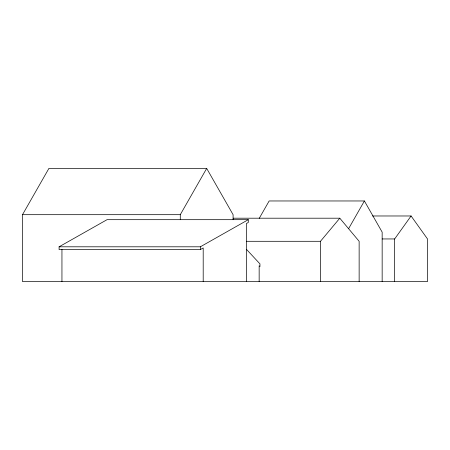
<?xml version="1.0" encoding="UTF-8"?>
<svg xmlns="http://www.w3.org/2000/svg" width="450" height="450" viewBox="0 0 450 450"><rect width="100%" height="100%" fill="white"/><g stroke="black" fill="none" stroke-linecap="round" stroke-linejoin="round"><path stroke-width="0.67" d="M259.239 218.346L269.145 200.964L364.399 200.964L382.157 232.127L382.157 281.582M348.688 228.532L364.399 200.964M372.527 215.977L411.081 215.977L427.5 238.95L427.5 281.582L22.5 281.582L22.5 214.684L48.909 168.418L206.685 168.418L233.094 214.684L233.094 219.583M180.281 219.6L180.281 214.684L206.685 168.418M394.661 281.582L394.661 238.95L411.081 215.977M320.468 281.582L320.468 241.296L339.801 218.199L359.139 241.296L359.139 281.582M203.197 281.582L203.197 247.972L200.346 249.581L59.096 249.581L59.096 246.803L107.044 219.679L248.293 219.679L248.293 222.458L246.42 223.515L246.42 281.582M59.096 246.803L200.346 246.803L248.293 219.679M22.5 214.684L180.281 214.684M233.156 218.199L339.801 218.199M382.157 238.95L394.661 238.95M246.375 241.296L320.468 241.296M246.583 249.48L259.942 263.863L259.942 266.642L259.155 265.793L259.155 281.582M200.346 246.803L200.346 249.581M61.948 249.373L61.948 281.582"/></g></svg>
